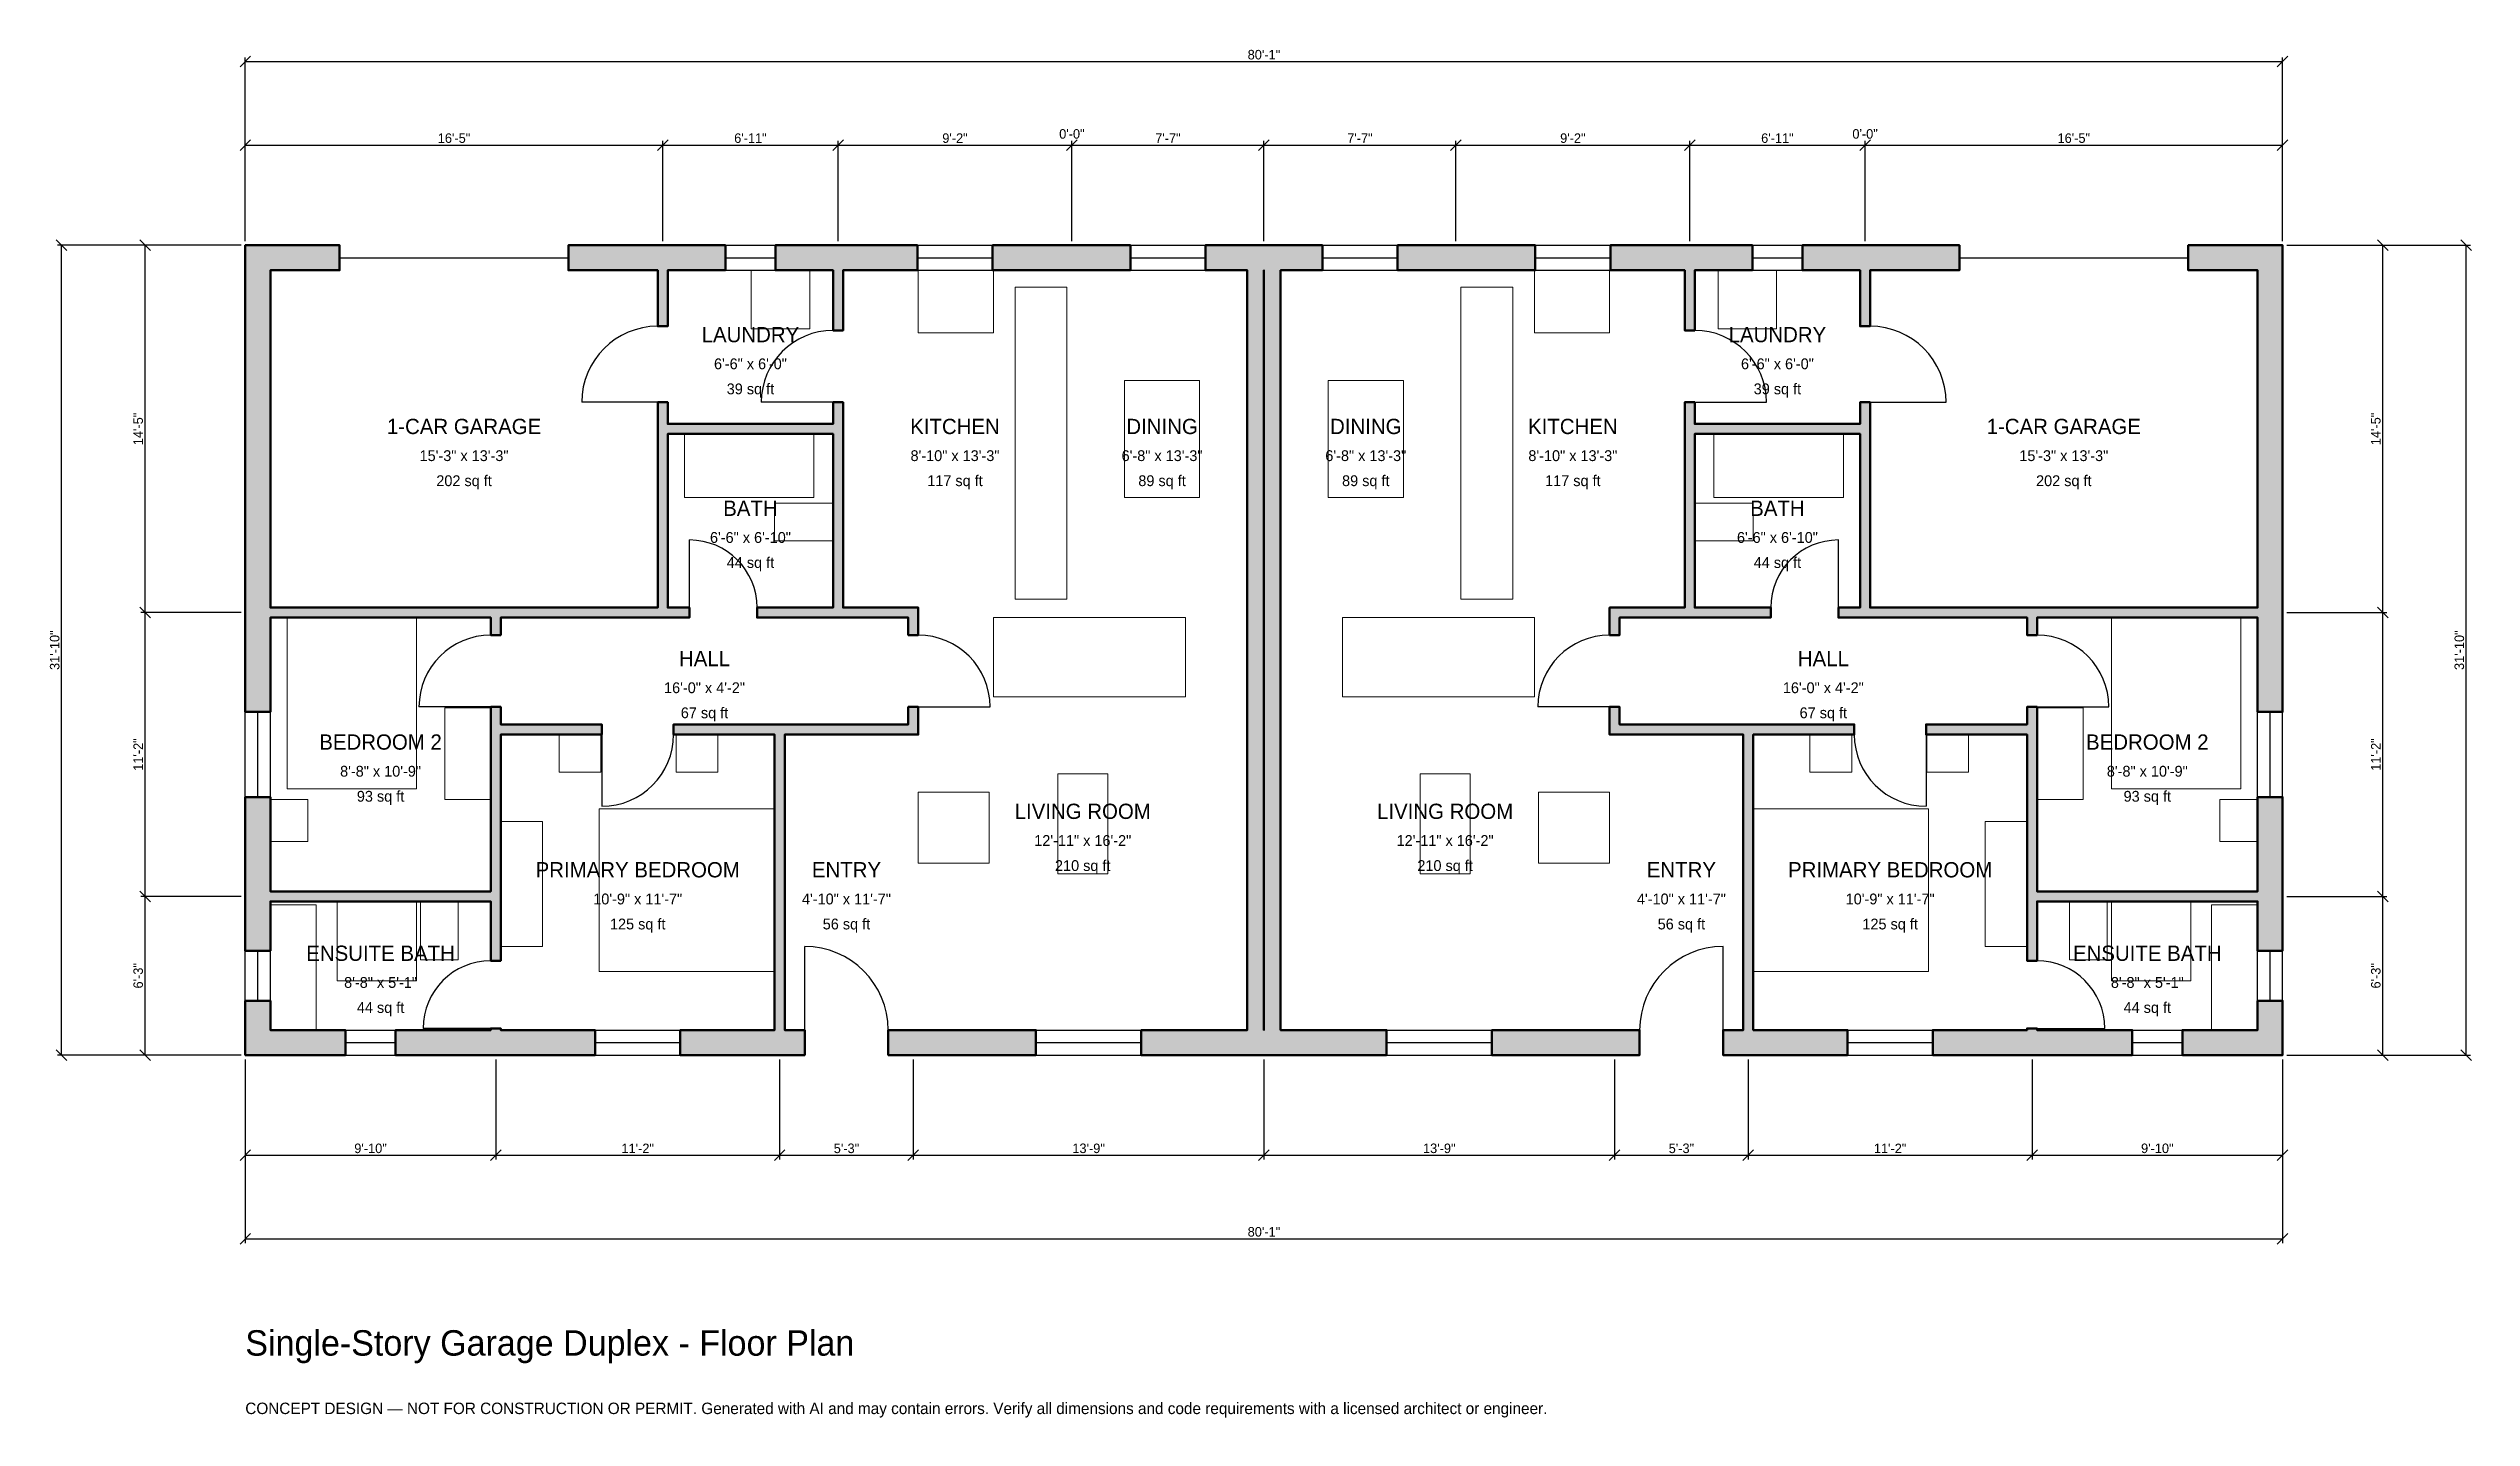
# Model space of a CAD drawing. Header units: inches. Extents: x -93 to 1050, y -171 to 475.
import ezdxf
from ezdxf.enums import TextEntityAlignment as Align

# ---------------------------------------------------------------- set-up
doc = ezdxf.new("R2010")
doc.units = ezdxf.units.IN
doc.header["$MEASUREMENT"] = 0
doc.linetypes.add('DASHED', pattern=[0.6, 0.5, -0.1])
for name, color, linetype, lineweight in [('A-ANNO-DIMS', 1, 'Continuous', 13), ('A-ANNO-TEXT', 7, 'Continuous', 18), ('A-AREA-IDEN', 7, 'Continuous', 18), ('A-DOOR', 2, 'Continuous', 25), ('A-FLOR-FIXT', 9, 'Continuous', 13), ('A-FURN', 9, 'Continuous', 13), ('A-GLAZ', 4, 'Continuous', 25), ('A-WALL', 7, 'Continuous', 50), ('A-WALL-PATT', 8, 'Continuous', 13)]:
    doc.layers.add(name, color=color, linetype=linetype, lineweight=lineweight)
doc.dimstyles.new('PLAN', dxfattribs={"dimtxt": 4.5, "dimasz": 3, "dimexe": 2, "dimexo": 2, "dimgap": 1, "dimtad": 1, "dimdec": 0, "dimlunit": 4, "dimtsz": 2.5, "dimcen": 2.5, "dimclrd": 1, "dimclre": 1, "dimazin": 3, "dimtfac": 1, "dimtmove": 0, "dimatfit": 3})

msp = doc.modelspace()

# ---------------------------------------------------------------- hatches: boundary and pattern name
at = {"layer": 'A-WALL-PATT'}
h = msp.add_hatch(dxfattribs=at)
h.set_pattern_fill('ANSI31', color=8, scale=0.8)
h.paths.add_polyline_path([(706.2992, 0), (706.2992, 0), (702.7559, 0), (696.8504, 0), (696.8504, 11.811), (702.7559, 11.811), (706.2992, 11.811), (706.2992, 151.1811), (648.0315, 151.1811), (643.3071, 151.1811), (643.3071, 155.9055), (643.3071, 164.1732), (648.0315, 164.1732), (648.0315, 155.9055), (706.2992, 155.9055), (711.0236, 155.9055), (758.6614, 155.9055), (758.6614, 151.1811), (711.0236, 151.1811), (711.0236, 11.811), (714.5669, 11.811), (755.5118, 11.811), (755.5118, 0), (714.5669, 0), (711.0236, 0), (711.0236, 0), (706.2992, 0)])
h.paths.add_polyline_path([(651.5748, 0), (639.7638, 0), (587.7953, 0), (587.7953, 11.811), (639.7638, 11.811), (651.5748, 11.811), (657.4803, 11.811), (657.4803, 0), (651.5748, 0)])
h.paths.add_polyline_path([(488.189, 0), (488.189, 0), (480.315, 0), (480.315, 0), (480.315, 0), (480.315, 0), (472.4409, 0), (472.4409, 0), (422.4409, 0), (422.4409, 11.811), (472.4409, 11.811), (472.4409, 204.7244), (472.4409, 212.5984), (472.4409, 370.0787), (452.7559, 370.0787), (452.7559, 381.8898), (472.4409, 381.8898), (472.4409, 381.8898), (480.315, 381.8898), (480.315, 381.8898), (480.315, 381.8898), (480.315, 381.8898), (488.189, 381.8898), (488.189, 381.8898), (507.874, 381.8898), (507.874, 370.0787), (488.189, 370.0787), (488.189, 212.5984), (488.189, 204.7244), (488.189, 11.811), (538.189, 11.811), (538.189, 0), (488.189, 0)])
h.paths.add_polyline_path([(480.315, 11.811), (480.315, 204.7244), (480.315, 212.5984), (480.315, 370.0787), (480.315, 370.0787), (480.315, 212.5984), (480.315, 204.7244), (480.315, 11.811), (480.315, 11.811)], flags=16)
h.paths.add_polyline_path([(320.8661, 0), (309.0551, 0), (303.1496, 0), (303.1496, 11.811), (309.0551, 11.811), (320.8661, 11.811), (372.8346, 11.811), (372.8346, 0), (320.8661, 0)])
h.paths.add_polyline_path([(257.874, 0), (254.3307, 0), (254.3307, 0), (249.6063, 0), (249.6063, 0), (246.063, 0), (205.1181, 0), (205.1181, 11.811), (246.063, 11.811), (249.6063, 11.811), (249.6063, 151.1811), (201.9685, 151.1811), (201.9685, 155.9055), (249.6063, 155.9055), (254.3307, 155.9055), (312.5984, 155.9055), (312.5984, 164.1732), (317.3228, 164.1732), (317.3228, 155.9055), (317.3228, 151.1811), (312.5984, 151.1811), (254.3307, 151.1811), (254.3307, 11.811), (257.874, 11.811), (263.7795, 11.811), (263.7795, 0), (257.874, 0)])
h.paths.add_polyline_path([(124.0157, 0), (120.4724, 0), (120.4724, 0), (115.748, 0), (115.748, 0), (112.2047, 0), (70.8661, 0), (70.8661, 11.811), (112.2047, 11.811), (115.748, 11.811), (115.748, 12.5984), (120.4724, 12.5984), (120.4724, 11.811), (124.0157, 11.811), (164.9606, 11.811), (164.9606, 0), (124.0157, 0)])
h.paths.add_polyline_path([(11.811, 0), (11.811, 0), (0, 0), (0, 0), (0, 0), (0, 11.811), (0, 11.811), (0, 25.5906), (11.811, 25.5906), (11.811, 11.811), (47.2441, 11.811), (47.2441, 0), (11.811, 0)])
h.paths.add_polyline_path([(0, 68.8976), (0, 72.4409), (0, 72.4409), (0, 77.1654), (0, 77.1654), (0, 80.7087), (0, 121.6535), (11.811, 121.6535), (11.811, 80.7087), (11.811, 77.1654), (115.748, 77.1654), (115.748, 151.1811), (115.748, 155.9055), (115.748, 164.1732), (120.4724, 164.1732), (120.4724, 155.9055), (168.1102, 155.9055), (168.1102, 151.1811), (120.4724, 151.1811), (120.4724, 77.1654), (120.4724, 72.4409), (120.4724, 44.4882), (115.748, 44.4882), (115.748, 72.4409), (11.811, 72.4409), (11.811, 68.8976), (11.811, 49.2126), (0, 49.2126), (0, 68.8976)])
h.paths.add_polyline_path([(0, 202.7559), (0, 206.2992), (0, 206.2992), (0, 211.0236), (0, 211.0236), (0, 214.5669), (0, 370.0787), (0, 370.0787), (0, 381.8898), (0, 381.8898), (0, 381.8898), (11.811, 381.8898), (11.811, 381.8898), (44.4882, 381.8898), (44.4882, 370.0787), (11.811, 370.0787), (11.811, 214.5669), (11.811, 211.0236), (115.748, 211.0236), (120.4724, 211.0236), (194.4882, 211.0236), (194.4882, 292.9134), (194.4882, 297.6378), (194.4882, 307.874), (199.2126, 307.874), (199.2126, 297.6378), (277.1654, 297.6378), (277.1654, 307.874), (281.8898, 307.874), (281.8898, 297.6378), (281.8898, 292.9134), (281.8898, 211.0236), (312.5984, 211.0236), (317.3228, 211.0236), (317.3228, 206.2992), (317.3228, 198.0315), (312.5984, 198.0315), (312.5984, 206.2992), (281.8898, 206.2992), (277.1654, 206.2992), (241.3386, 206.2992), (241.3386, 211.0236), (277.1654, 211.0236), (277.1654, 292.9134), (199.2126, 292.9134), (199.2126, 211.0236), (209.4488, 211.0236), (209.4488, 206.2992), (199.2126, 206.2992), (194.4882, 206.2992), (120.4724, 206.2992), (120.4724, 198.0315), (115.748, 198.0315), (115.748, 206.2992), (11.811, 206.2992), (11.811, 202.7559), (11.811, 161.811), (0, 161.811), (0, 202.7559)])
h.paths.add_polyline_path([(190.9449, 381.8898), (194.4882, 381.8898), (194.4882, 381.8898), (199.2126, 381.8898), (199.2126, 381.8898), (202.7559, 381.8898), (226.378, 381.8898), (226.378, 370.0787), (202.7559, 370.0787), (199.2126, 370.0787), (199.2126, 343.7008), (194.4882, 343.7008), (194.4882, 370.0787), (190.9449, 370.0787), (152.3622, 370.0787), (152.3622, 381.8898), (190.9449, 381.8898)])
h.paths.add_polyline_path([(273.622, 381.8898), (277.1654, 381.8898), (277.1654, 381.8898), (281.8898, 381.8898), (281.8898, 381.8898), (285.4331, 381.8898), (316.9291, 381.8898), (316.9291, 370.0787), (285.4331, 370.0787), (281.8898, 370.0787), (281.8898, 341.7323), (277.1654, 341.7323), (277.1654, 370.0787), (273.622, 370.0787), (250, 370.0787), (250, 381.8898), (273.622, 381.8898)])
h.paths.add_polyline_path([(383.8583, 381.8898), (395.6693, 381.8898), (417.3228, 381.8898), (417.3228, 370.0787), (395.6693, 370.0787), (383.8583, 370.0787), (352.3622, 370.0787), (352.3622, 381.8898), (383.8583, 381.8898)])
h.paths.add_polyline_path([(564.9606, 381.8898), (576.7717, 381.8898), (608.2677, 381.8898), (608.2677, 370.0787), (576.7717, 370.0787), (564.9606, 370.0787), (543.3071, 370.0787), (543.3071, 381.8898), (564.9606, 381.8898)])
h.paths.add_polyline_path([(675.1968, 381.8898), (678.7402, 381.8898), (678.7402, 381.8898), (683.4646, 381.8898), (683.4646, 381.8898), (687.0079, 381.8898), (710.6299, 381.8898), (710.6299, 370.0787), (687.0079, 370.0787), (683.4646, 370.0787), (683.4646, 341.7323), (678.7402, 341.7323), (678.7402, 370.0787), (675.1968, 370.0787), (643.7008, 370.0787), (643.7008, 381.8898), (675.1968, 381.8898)])
h.paths.add_polyline_path([(757.874, 381.8898), (761.4173, 381.8898), (761.4173, 381.8898), (766.1417, 381.8898), (766.1417, 381.8898), (769.685, 381.8898), (808.2677, 381.8898), (808.2677, 370.0787), (769.685, 370.0787), (766.1417, 370.0787), (766.1417, 343.7008), (761.4173, 343.7008), (761.4173, 370.0787), (757.874, 370.0787), (734.252, 370.0787), (734.252, 381.8898), (757.874, 381.8898)])
h.paths.add_polyline_path([(948.8189, 381.8898), (948.8189, 381.8898), (960.6299, 381.8898), (960.6299, 381.8898), (960.63, 381.8898), (960.63, 370.0787), (960.6299, 370.0787), (960.6299, 214.5669), (960.6299, 211.0236), (960.63, 211.0236), (960.63, 206.2992), (960.6299, 206.2992), (960.6299, 202.7559), (960.6299, 161.811), (948.8189, 161.811), (948.8189, 202.7559), (948.8189, 206.2992), (844.8819, 206.2992), (844.8819, 198.0315), (840.1575, 198.0315), (840.1575, 206.2992), (766.1417, 206.2992), (761.4173, 206.2992), (751.1811, 206.2992), (751.1811, 211.0236), (761.4173, 211.0236), (761.4173, 292.9134), (683.4646, 292.9134), (683.4646, 211.0236), (719.2913, 211.0236), (719.2913, 206.2992), (683.4646, 206.2992), (678.7402, 206.2992), (648.0315, 206.2992), (648.0315, 198.0315), (643.3071, 198.0315), (643.3071, 206.2992), (643.3071, 211.0236), (648.0315, 211.0236), (678.7402, 211.0236), (678.7402, 292.9134), (678.7402, 297.6378), (678.7402, 307.874), (683.4646, 307.874), (683.4646, 297.6378), (761.4173, 297.6378), (761.4173, 307.874), (766.1417, 307.874), (766.1417, 297.6378), (766.1417, 292.9134), (766.1417, 211.0236), (840.1575, 211.0236), (844.8819, 211.0236), (948.8189, 211.0236), (948.8189, 214.5669), (948.8189, 370.0787), (916.1417, 370.0787), (916.1417, 381.8898), (948.8189, 381.8898)])
h.paths.add_polyline_path([(960.6299, 80.7087), (960.6299, 77.1654), (960.63, 77.1654), (960.63, 72.4409), (960.6299, 72.4409), (960.6299, 68.8976), (960.6299, 49.2126), (948.8189, 49.2126), (948.8189, 68.8976), (948.8189, 72.4409), (844.8819, 72.4409), (844.8819, 44.4882), (840.1575, 44.4882), (840.1575, 72.4409), (840.1575, 77.1654), (840.1575, 151.1811), (792.5197, 151.1811), (792.5197, 155.9055), (840.1575, 155.9055), (840.1575, 164.1732), (844.8819, 164.1732), (844.8819, 155.9055), (844.8819, 151.1811), (844.8819, 77.1654), (948.8189, 77.1654), (948.8189, 80.7087), (948.8189, 121.6535), (960.6299, 121.6535), (960.6299, 80.7087)])
h.paths.add_polyline_path([(960.6299, 11.811), (960.63, 11.811), (960.63, 0), (960.6299, 0), (960.6299, 0), (948.8189, 0), (948.8189, 0), (913.3858, 0), (913.3858, 11.811), (948.8189, 11.811), (948.8189, 25.5906), (960.6299, 25.5906), (960.6299, 11.811)])
h.paths.add_polyline_path([(848.4252, 0), (844.8819, 0), (844.8819, 0), (840.1575, 0), (840.1575, 0), (836.6142, 0), (795.6693, 0), (795.6693, 11.811), (836.6142, 11.811), (840.1575, 11.811), (840.1575, 12.5984), (844.8819, 12.5984), (844.8819, 11.811), (848.4252, 11.811), (889.7638, 11.811), (889.7638, 0), (848.4252, 0)])

# ---------------------------------------------------------------- linework, layer by layer
at = {"layer": 'A-DOOR', "linetype": 'DASHED'}
for p, q in [((44.4882, 375.9843), (152.3622, 375.9843)), ((808.2677, 375.9843), (916.1417, 375.9843))]:
    msp.add_line(p, q, dxfattribs=at)
at = {"layer": 'A-DOOR'}
for p, q in [((194.4882, 307.874), (158.6614, 307.874)), ((277.1654, 307.874), (243.3071, 307.874)), ((683.4646, 307.874), (717.3228, 307.874)), ((766.1417, 307.874), (801.9685, 307.874)), ((209.4488, 211.0236), (209.4488, 242.9134)), ((751.1811, 211.0236), (751.1811, 242.9134)), ((115.748, 164.1732), (81.8898, 164.1732)), ((317.3228, 164.1732), (351.1811, 164.1732)), ((643.3071, 164.1732), (609.4488, 164.1732)), ((844.8819, 164.1732), (878.7402, 164.1732)), ((168.1102, 151.1811), (168.1102, 117.3228)), ((792.5197, 151.1811), (792.5197, 117.3228)), ((263.7795, 11.811), (263.7795, 51.1811)), ((696.8504, 11.811), (696.8504, 51.1811)), ((115.748, 12.5984), (83.8583, 12.5984)), ((844.8819, 12.5984), (876.7717, 12.5984))]:
    msp.add_line(p, q, dxfattribs=at)
for centre, radius, start, end in [((194.4882, 307.874), 35.8268, 90, 180), ((766.1417, 307.874), 35.8268, 0, 90), ((277.1654, 307.874), 33.8583, 90, 180), ((683.4646, 307.874), 33.8583, 0, 90), ((209.4488, 211.0236), 31.8898, 0, 90), ((751.1811, 211.0236), 31.8898, 90, 180), ((115.748, 164.1732), 33.8583, 90, 180), ((317.3228, 164.1732), 33.8583, 0, 90), ((643.3071, 164.1732), 33.8583, 90, 180), ((844.8819, 164.1732), 33.8583, 0, 90), ((168.1102, 151.1811), 33.8583, 270, 360), ((792.5197, 151.1811), 33.8583, 180, 270), ((263.7795, 11.811), 39.3701, 0, 90), ((696.8504, 11.811), 39.3701, 90, 180), ((115.748, 12.5984), 31.8898, 90, 180), ((844.8819, 12.5984), 31.8898, 0, 90)]:
    msp.add_arc(centre, radius, start, end, dxfattribs=at)
at = {"layer": 'A-FLOR-FIXT'}
for points in [[(362.9921, 214.9606), (387.4016, 214.9606), (387.4016, 362.2047), (362.9921, 362.2047)], [(573.2283, 214.9606), (597.6378, 214.9606), (597.6378, 362.2047), (573.2283, 362.2047)], [(207.0866, 262.9921), (268.1102, 262.9921), (268.1102, 292.9134), (207.0866, 292.9134)], [(692.5197, 262.9921), (753.5433, 262.9921), (753.5433, 292.9134), (692.5197, 292.9134)], [(249.6063, 242.5197), (277.1654, 242.5197), (277.1654, 260.2362), (249.6063, 260.2362)], [(683.4646, 242.5197), (711.0236, 242.5197), (711.0236, 260.2362), (683.4646, 260.2362)], [(11.811, 11.811), (33.4646, 11.811), (33.4646, 70.8661), (11.811, 70.8661)], [(43.3071, 35.0394), (80.7087, 35.0394), (80.7087, 72.4409), (43.3071, 72.4409)], [(82.6772, 44.8819), (100.3937, 44.8819), (100.3937, 72.4409), (82.6772, 72.4409)], [(860.2362, 44.8819), (877.9528, 44.8819), (877.9528, 72.4409), (860.2362, 72.4409)], [(879.9213, 35.0394), (917.3228, 35.0394), (917.3228, 72.4409), (879.9213, 72.4409)], [(927.1654, 11.811), (948.8189, 11.811), (948.8189, 70.8661), (927.1654, 70.8661)]]:
    msp.add_lwpolyline(points, close=True, dxfattribs=at)
at = {"layer": 'A-FURN'}
for points in [[(238.5827, 342.5197), (266.1417, 342.5197), (266.1417, 370.0787), (238.5827, 370.0787)], [(317.3228, 340.5512), (352.7559, 340.5512), (352.7559, 370.0787), (317.3228, 370.0787)], [(607.874, 340.5512), (643.3071, 340.5512), (643.3071, 370.0787), (607.874, 370.0787)], [(694.4882, 342.5197), (722.0472, 342.5197), (722.0472, 370.0787), (694.4882, 370.0787)], [(414.5669, 262.9921), (450, 262.9921), (450, 318.1102), (414.5669, 318.1102)], [(510.6299, 262.9921), (546.063, 262.9921), (546.063, 318.1102), (510.6299, 318.1102)], [(19.685, 125.5906), (80.7087, 125.5906), (80.7087, 206.2992), (19.685, 206.2992)], [(352.7559, 168.8976), (443.3071, 168.8976), (443.3071, 206.2992), (352.7559, 206.2992)], [(517.3228, 168.8976), (607.874, 168.8976), (607.874, 206.2992), (517.3228, 206.2992)], [(879.9213, 125.5906), (940.9449, 125.5906), (940.9449, 206.2992), (879.9213, 206.2992)], [(94.0945, 120.4724), (115.748, 120.4724), (115.748, 163.7795), (94.0945, 163.7795)], [(844.8819, 120.4724), (866.5354, 120.4724), (866.5354, 163.7795), (844.8819, 163.7795)], [(148.0315, 133.4646), (167.7165, 133.4646), (167.7165, 151.1811), (148.0315, 151.1811)], [(203.1496, 133.4646), (222.8346, 133.4646), (222.8346, 151.1811), (203.1496, 151.1811)], [(737.7953, 133.4646), (757.4803, 133.4646), (757.4803, 151.1811), (737.7953, 151.1811)], [(792.9134, 133.4646), (812.5984, 133.4646), (812.5984, 151.1811), (792.9134, 151.1811)], [(383.0709, 85.4331), (406.6929, 85.4331), (406.6929, 132.6772), (383.0709, 132.6772)], [(553.937, 85.4331), (577.5591, 85.4331), (577.5591, 132.6772), (553.937, 132.6772)], [(11.811, 100.7874), (29.5276, 100.7874), (29.5276, 120.4724), (11.811, 120.4724)], [(166.9291, 39.3701), (249.6063, 39.3701), (249.6063, 116.1417), (166.9291, 116.1417)], [(317.3228, 90.5512), (350.7874, 90.5512), (350.7874, 124.0157), (317.3228, 124.0157)], [(609.8425, 90.5512), (643.3071, 90.5512), (643.3071, 124.0157), (609.8425, 124.0157)], [(711.0236, 39.3701), (793.7008, 39.3701), (793.7008, 116.1417), (711.0236, 116.1417)], [(931.1024, 100.7874), (948.8189, 100.7874), (948.8189, 120.4724), (931.1024, 120.4724)], [(120.4724, 51.1811), (140.1575, 51.1811), (140.1575, 110.2362), (120.4724, 110.2362)], [(820.4724, 51.1811), (840.1575, 51.1811), (840.1575, 110.2362), (820.4724, 110.2362)]]:
    msp.add_lwpolyline(points, close=True, dxfattribs=at)
at = {"layer": 'A-GLAZ'}
for p, q in [((226.378, 381.8898), (250, 381.8898)), ((316.9291, 381.8898), (352.3622, 381.8898)), ((417.3228, 381.8898), (452.7559, 381.8898)), ((507.874, 381.8898), (543.3071, 381.8898)), ((608.2677, 381.8898), (643.7008, 381.8898)), ((710.6299, 381.8898), (734.252, 381.8898)), ((226.378, 375.9843), (250, 375.9843)), ((226.378, 370.0787), (250, 370.0787)), ((316.9291, 375.9843), (352.3622, 375.9843)), ((316.9291, 370.0787), (352.3622, 370.0787)), ((417.3228, 375.9843), (452.7559, 375.9843)), ((417.3228, 370.0787), (452.7559, 370.0787)), ((507.874, 375.9843), (543.3071, 375.9843)), ((507.874, 370.0787), (543.3071, 370.0787)), ((608.2677, 375.9843), (643.7008, 375.9843)), ((608.2677, 370.0787), (643.7008, 370.0787)), ((710.6299, 375.9843), (734.252, 375.9843)), ((710.6299, 370.0787), (734.252, 370.0787)), ((0, 121.6535), (0, 161.811)), ((5.9055, 121.6535), (5.9055, 161.811)), ((11.811, 121.6535), (11.811, 161.811)), ((948.8189, 121.6535), (948.8189, 161.811)), ((954.7244, 121.6535), (954.7244, 161.811)), ((960.6299, 121.6535), (960.6299, 161.811)), ((0, 25.5906), (0, 49.2126)), ((5.9055, 25.5906), (5.9055, 49.2126)), ((11.811, 25.5906), (11.811, 49.2126)), ((948.8189, 25.5906), (948.8189, 49.2126)), ((954.7244, 25.5906), (954.7244, 49.2126)), ((960.6299, 25.5906), (960.6299, 49.2126)), ((47.2441, 11.811), (70.8661, 11.811)), ((164.9606, 11.811), (205.1181, 11.811)), ((372.8346, 11.811), (422.4409, 11.811)), ((538.189, 11.811), (587.7953, 11.811)), ((755.5118, 11.811), (795.6693, 11.811)), ((889.7638, 11.811), (913.3858, 11.811)), ((47.2441, 5.9055), (70.8661, 5.9055)), ((47.2441, 0), (70.8661, 0)), ((164.9606, 5.9055), (205.1181, 5.9055)), ((164.9606, 0), (205.1181, 0)), ((372.8346, 5.9055), (422.4409, 5.9055)), ((372.8346, 0), (422.4409, 0)), ((538.189, 5.9055), (587.7953, 5.9055)), ((538.189, 0), (587.7953, 0)), ((755.5118, 5.9055), (795.6693, 5.9055)), ((755.5118, 0), (795.6693, 0)), ((889.7638, 5.9055), (913.3858, 5.9055)), ((889.7638, 0), (913.3858, 0))]:
    msp.add_line(p, q, dxfattribs=at)
at = {"layer": 'A-WALL'}
for points in [[(0, 202.7559), (0, 206.2992), (0, 206.2992), (0, 211.0236), (0, 211.0236), (0, 214.5669), (0, 370.0787), (0, 370.0787), (0, 381.8898), (0, 381.8898), (0, 381.8898), (11.811, 381.8898), (11.811, 381.8898), (44.4882, 381.8898), (44.4882, 370.0787), (11.811, 370.0787), (11.811, 214.5669), (11.811, 211.0236), (115.748, 211.0236), (120.4724, 211.0236), (194.4882, 211.0236), (194.4882, 292.9134), (194.4882, 297.6378), (194.4882, 307.874), (199.2126, 307.874), (199.2126, 297.6378), (277.1654, 297.6378), (277.1654, 307.874), (281.8898, 307.874), (281.8898, 297.6378), (281.8898, 292.9134), (281.8898, 211.0236), (312.5984, 211.0236), (317.3228, 211.0236), (317.3228, 206.2992), (317.3228, 198.0315), (312.5984, 198.0315), (312.5984, 206.2992), (281.8898, 206.2992), (277.1654, 206.2992), (241.3386, 206.2992), (241.3386, 211.0236), (277.1654, 211.0236), (277.1654, 292.9134), (199.2126, 292.9134), (199.2126, 211.0236), (209.4488, 211.0236), (209.4488, 206.2992), (199.2126, 206.2992), (194.4882, 206.2992), (120.4724, 206.2992), (120.4724, 198.0315), (115.748, 198.0315), (115.748, 206.2992), (11.811, 206.2992), (11.811, 202.7559), (11.811, 161.811), (0, 161.811), (0, 202.7559)], [(190.9449, 381.8898), (194.4882, 381.8898), (194.4882, 381.8898), (199.2126, 381.8898), (199.2126, 381.8898), (202.7559, 381.8898), (226.378, 381.8898), (226.378, 370.0787), (202.7559, 370.0787), (199.2126, 370.0787), (199.2126, 343.7008), (194.4882, 343.7008), (194.4882, 370.0787), (190.9449, 370.0787), (152.3622, 370.0787), (152.3622, 381.8898), (190.9449, 381.8898)], [(273.622, 381.8898), (277.1654, 381.8898), (277.1654, 381.8898), (281.8898, 381.8898), (281.8898, 381.8898), (285.4331, 381.8898), (316.9291, 381.8898), (316.9291, 370.0787), (285.4331, 370.0787), (281.8898, 370.0787), (281.8898, 341.7323), (277.1654, 341.7323), (277.1654, 370.0787), (273.622, 370.0787), (250, 370.0787), (250, 381.8898), (273.622, 381.8898)], [(383.8583, 381.8898), (395.6693, 381.8898), (417.3228, 381.8898), (417.3228, 370.0787), (395.6693, 370.0787), (383.8583, 370.0787), (352.3622, 370.0787), (352.3622, 381.8898), (383.8583, 381.8898)], [(488.189, 0), (488.189, 0), (480.315, 0), (480.315, 0), (480.315, 0), (480.315, 0), (472.4409, 0), (472.4409, 0), (422.4409, 0), (422.4409, 11.811), (472.4409, 11.811), (472.4409, 204.7244), (472.4409, 212.5984), (472.4409, 370.0787), (452.7559, 370.0787), (452.7559, 381.8898), (472.4409, 381.8898), (472.4409, 381.8898), (480.315, 381.8898), (480.315, 381.8898), (480.315, 381.8898), (480.315, 381.8898), (488.189, 381.8898), (488.189, 381.8898), (507.874, 381.8898), (507.874, 370.0787), (488.189, 370.0787), (488.189, 212.5984), (488.189, 204.7244), (488.189, 11.811), (538.189, 11.811), (538.189, 0), (488.189, 0)], [(564.9606, 381.8898), (576.7717, 381.8898), (608.2677, 381.8898), (608.2677, 370.0787), (576.7717, 370.0787), (564.9606, 370.0787), (543.3071, 370.0787), (543.3071, 381.8898), (564.9606, 381.8898)], [(948.8189, 381.8898), (948.8189, 381.8898), (960.6299, 381.8898), (960.6299, 381.8898), (960.63, 381.8898), (960.63, 370.0787), (960.6299, 370.0787), (960.6299, 214.5669), (960.6299, 211.0236), (960.63, 211.0236), (960.63, 206.2992), (960.6299, 206.2992), (960.6299, 202.7559), (960.6299, 161.811), (948.8189, 161.811), (948.8189, 202.7559), (948.8189, 206.2992), (844.8819, 206.2992), (844.8819, 198.0315), (840.1575, 198.0315), (840.1575, 206.2992), (766.1417, 206.2992), (761.4173, 206.2992), (751.1811, 206.2992), (751.1811, 211.0236), (761.4173, 211.0236), (761.4173, 292.9134), (683.4646, 292.9134), (683.4646, 211.0236), (719.2913, 211.0236), (719.2913, 206.2992), (683.4646, 206.2992), (678.7402, 206.2992), (648.0315, 206.2992), (648.0315, 198.0315), (643.3071, 198.0315), (643.3071, 206.2992), (643.3071, 211.0236), (648.0315, 211.0236), (678.7402, 211.0236), (678.7402, 292.9134), (678.7402, 297.6378), (678.7402, 307.874), (683.4646, 307.874), (683.4646, 297.6378), (761.4173, 297.6378), (761.4173, 307.874), (766.1417, 307.874), (766.1417, 297.6378), (766.1417, 292.9134), (766.1417, 211.0236), (840.1575, 211.0236), (844.8819, 211.0236), (948.8189, 211.0236), (948.8189, 214.5669), (948.8189, 370.0787), (916.1417, 370.0787), (916.1417, 381.8898), (948.8189, 381.8898)], [(675.1968, 381.8898), (678.7402, 381.8898), (678.7402, 381.8898), (683.4646, 381.8898), (683.4646, 381.8898), (687.0079, 381.8898), (710.6299, 381.8898), (710.6299, 370.0787), (687.0079, 370.0787), (683.4646, 370.0787), (683.4646, 341.7323), (678.7402, 341.7323), (678.7402, 370.0787), (675.1968, 370.0787), (643.7008, 370.0787), (643.7008, 381.8898), (675.1968, 381.8898)], [(757.874, 381.8898), (761.4173, 381.8898), (761.4173, 381.8898), (766.1417, 381.8898), (766.1417, 381.8898), (769.685, 381.8898), (808.2677, 381.8898), (808.2677, 370.0787), (769.685, 370.0787), (766.1417, 370.0787), (766.1417, 343.7008), (761.4173, 343.7008), (761.4173, 370.0787), (757.874, 370.0787), (734.252, 370.0787), (734.252, 381.8898), (757.874, 381.8898)], [(480.315, 11.811), (480.315, 204.7244), (480.315, 212.5984), (480.315, 370.0787), (480.315, 370.0787), (480.315, 212.5984), (480.315, 204.7244), (480.315, 11.811), (480.315, 11.811)], [(0, 68.8976), (0, 72.4409), (0, 72.4409), (0, 77.1654), (0, 77.1654), (0, 80.7087), (0, 121.6535), (11.811, 121.6535), (11.811, 80.7087), (11.811, 77.1654), (115.748, 77.1654), (115.748, 151.1811), (115.748, 155.9055), (115.748, 164.1732), (120.4724, 164.1732), (120.4724, 155.9055), (168.1102, 155.9055), (168.1102, 151.1811), (120.4724, 151.1811), (120.4724, 77.1654), (120.4724, 72.4409), (120.4724, 44.4882), (115.748, 44.4882), (115.748, 72.4409), (11.811, 72.4409), (11.811, 68.8976), (11.811, 49.2126), (0, 49.2126), (0, 68.8976)], [(257.874, 0), (254.3307, 0), (254.3307, 0), (249.6063, 0), (249.6063, 0), (246.063, 0), (205.1181, 0), (205.1181, 11.811), (246.063, 11.811), (249.6063, 11.811), (249.6063, 151.1811), (201.9685, 151.1811), (201.9685, 155.9055), (249.6063, 155.9055), (254.3307, 155.9055), (312.5984, 155.9055), (312.5984, 164.1732), (317.3228, 164.1732), (317.3228, 155.9055), (317.3228, 151.1811), (312.5984, 151.1811), (254.3307, 151.1811), (254.3307, 11.811), (257.874, 11.811), (263.7795, 11.811), (263.7795, 0), (257.874, 0)], [(706.2992, 0), (706.2992, 0), (702.7559, 0), (696.8504, 0), (696.8504, 11.811), (702.7559, 11.811), (706.2992, 11.811), (706.2992, 151.1811), (648.0315, 151.1811), (643.3071, 151.1811), (643.3071, 155.9055), (643.3071, 164.1732), (648.0315, 164.1732), (648.0315, 155.9055), (706.2992, 155.9055), (711.0236, 155.9055), (758.6614, 155.9055), (758.6614, 151.1811), (711.0236, 151.1811), (711.0236, 11.811), (714.5669, 11.811), (755.5118, 11.811), (755.5118, 0), (714.5669, 0), (711.0236, 0), (711.0236, 0), (706.2992, 0)], [(960.6299, 80.7087), (960.6299, 77.1654), (960.63, 77.1654), (960.63, 72.4409), (960.6299, 72.4409), (960.6299, 68.8976), (960.6299, 49.2126), (948.8189, 49.2126), (948.8189, 68.8976), (948.8189, 72.4409), (844.8819, 72.4409), (844.8819, 44.4882), (840.1575, 44.4882), (840.1575, 72.4409), (840.1575, 77.1654), (840.1575, 151.1811), (792.5197, 151.1811), (792.5197, 155.9055), (840.1575, 155.9055), (840.1575, 164.1732), (844.8819, 164.1732), (844.8819, 155.9055), (844.8819, 151.1811), (844.8819, 77.1654), (948.8189, 77.1654), (948.8189, 80.7087), (948.8189, 121.6535), (960.6299, 121.6535), (960.6299, 80.7087)], [(11.811, 0), (11.811, 0), (0, 0), (0, 0), (0, 0), (0, 11.811), (0, 11.811), (0, 25.5906), (11.811, 25.5906), (11.811, 11.811), (47.2441, 11.811), (47.2441, 0), (11.811, 0)], [(960.6299, 11.811), (960.63, 11.811), (960.63, 0), (960.6299, 0), (960.6299, 0), (948.8189, 0), (948.8189, 0), (913.3858, 0), (913.3858, 11.811), (948.8189, 11.811), (948.8189, 25.5906), (960.6299, 25.5906), (960.6299, 11.811)], [(124.0157, 0), (120.4724, 0), (120.4724, 0), (115.748, 0), (115.748, 0), (112.2047, 0), (70.8661, 0), (70.8661, 11.811), (112.2047, 11.811), (115.748, 11.811), (115.748, 12.5984), (120.4724, 12.5984), (120.4724, 11.811), (124.0157, 11.811), (164.9606, 11.811), (164.9606, 0), (124.0157, 0)], [(320.8661, 0), (309.0551, 0), (303.1496, 0), (303.1496, 11.811), (309.0551, 11.811), (320.8661, 11.811), (372.8346, 11.811), (372.8346, 0), (320.8661, 0)], [(651.5748, 0), (639.7638, 0), (587.7953, 0), (587.7953, 11.811), (639.7638, 11.811), (651.5748, 11.811), (657.4803, 11.811), (657.4803, 0), (651.5748, 0)], [(848.4252, 0), (844.8819, 0), (844.8819, 0), (840.1575, 0), (840.1575, 0), (836.6142, 0), (795.6693, 0), (795.6693, 11.811), (836.6142, 11.811), (840.1575, 11.811), (840.1575, 12.5984), (844.8819, 12.5984), (844.8819, 11.811), (848.4252, 11.811), (889.7638, 11.811), (889.7638, 0), (848.4252, 0)]]:
    msp.add_lwpolyline(points, close=True, dxfattribs=at)

# ---------------------------------------------------------------- texts
at = {"layer": 'A-ANNO-TEXT'}
for s, height, p in [('Single-Story Garage Duplex - Floor Plan', 12, (0, -141.7323)), ('CONCEPT DESIGN — NOT FOR CONSTRUCTION OR PERMIT. Generated with AI and may contain errors. Verify all dimensions and code requirements with a licensed architect or engineer.', 5.4, (0, -169.2913))]:
    msp.add_text(s, height=height, dxfattribs=at).set_placement(p)
at = {"layer": 'A-AREA-IDEN'}
for s, height, p in [('LAUNDRY', 7.2, (238.189, 339.7638)), ('LAUNDRY', 7.2, (722.4409, 339.7638)), ('6\'-6" x 6\'-0"', 5.1, (238.189, 325.9843)), ('6\'-6" x 6\'-0"', 5.1, (722.4409, 325.9843)), ('39 sq ft', 5.1, (238.189, 314.1732)), ('39 sq ft', 5.1, (722.4409, 314.1732)), ('1-CAR GARAGE', 7.2, (103.1496, 296.4567)), ('KITCHEN', 7.2, (334.6457, 296.4567)), ('DINING', 7.2, (432.2835, 296.4567)), ('DINING', 7.2, (528.3465, 296.4567)), ('KITCHEN', 7.2, (625.9843, 296.4567)), ('1-CAR GARAGE', 7.2, (857.4803, 296.4567)), ('15\'-3" x 13\'-3"', 5.1, (103.1496, 282.6772)), ('8\'-10" x 13\'-3"', 5.1, (334.6457, 282.6772)), ('6\'-8" x 13\'-3"', 5.1, (432.2835, 282.6772)), ('6\'-8" x 13\'-3"', 5.1, (528.3465, 282.6772)), ('8\'-10" x 13\'-3"', 5.1, (625.9843, 282.6772)), ('15\'-3" x 13\'-3"', 5.1, (857.4803, 282.6772)), ('202 sq ft', 5.1, (103.1496, 270.8661)), ('117 sq ft', 5.1, (334.6457, 270.8661)), ('89 sq ft', 5.1, (432.2835, 270.8661)), ('89 sq ft', 5.1, (528.3465, 270.8661)), ('117 sq ft', 5.1, (625.9843, 270.8661)), ('202 sq ft', 5.1, (857.4803, 270.8661)), ('BATH', 7.2, (238.189, 257.874)), ('BATH', 7.2, (722.4409, 257.874)), ('6\'-6" x 6\'-10"', 5.1, (238.189, 244.0945)), ('6\'-6" x 6\'-10"', 5.1, (722.4409, 244.0945)), ('44 sq ft', 5.1, (238.189, 232.2835)), ('44 sq ft', 5.1, (722.4409, 232.2835)), ('HALL', 7.2, (216.5354, 187.0079)), ('HALL', 7.2, (744.0945, 187.0079)), ('16\'-0" x 4\'-2"', 5.1, (216.5354, 173.2283)), ('16\'-0" x 4\'-2"', 5.1, (744.0945, 173.2283)), ('67 sq ft', 5.1, (216.5354, 161.4173)), ('67 sq ft', 5.1, (744.0945, 161.4173)), ('BEDROOM 2', 7.2, (63.7795, 147.6378)), ('BEDROOM 2', 7.2, (896.8504, 147.6378)), ('8\'-8" x 10\'-9"', 5.1, (63.7795, 133.8583)), ('8\'-8" x 10\'-9"', 5.1, (896.8504, 133.8583)), ('93 sq ft', 5.1, (63.7795, 122.0472)), ('LIVING ROOM', 7.2, (394.8819, 114.9606)), ('LIVING ROOM', 7.2, (565.748, 114.9606)), ('93 sq ft', 5.1, (896.8504, 122.0472)), ('12\'-11" x 16\'-2"', 5.1, (394.8819, 101.1811)), ('12\'-11" x 16\'-2"', 5.1, (565.748, 101.1811)), ('210 sq ft', 5.1, (394.8819, 89.3701)), ('210 sq ft', 5.1, (565.748, 89.3701)), ('PRIMARY BEDROOM', 7.2, (185.0394, 87.4016)), ('ENTRY', 7.2, (283.4646, 87.4016)), ('ENTRY', 7.2, (677.1654, 87.4016)), ('PRIMARY BEDROOM', 7.2, (775.5906, 87.4016)), ('10\'-9" x 11\'-7"', 5.1, (185.0394, 73.622)), ('4\'-10" x 11\'-7"', 5.1, (283.4646, 73.622)), ('4\'-10" x 11\'-7"', 5.1, (677.1654, 73.622)), ('10\'-9" x 11\'-7"', 5.1, (775.5906, 73.622)), ('125 sq ft', 5.1, (185.0394, 61.811)), ('56 sq ft', 5.1, (283.4646, 61.811)), ('56 sq ft', 5.1, (677.1654, 61.811)), ('125 sq ft', 5.1, (775.5906, 61.811)), ('ENSUITE BATH', 7.2, (63.7795, 48.0315)), ('ENSUITE BATH', 7.2, (896.8504, 48.0315)), ('8\'-8" x 5\'-1"', 5.1, (63.7795, 34.252)), ('8\'-8" x 5\'-1"', 5.1, (896.8504, 34.252)), ('44 sq ft', 5.1, (63.7795, 22.4409)), ('44 sq ft', 5.1, (896.8504, 22.4409))]:
    msp.add_text(s, height=height, dxfattribs=at).set_placement(p, align=Align.MIDDLE_CENTER)

# ---------------------------------------------------------------- dimensions: what is measured, and where the dimension line sits
at = {"layer": 'A-ANNO-DIMS'}
for base, p1, p2, text in [((0, 468.5039), (0, 381.8898), (960.6299, 381.8898), '80\'-1"'), ((0, 429.1339), (0, 381.8898), (196.8504, 381.8898), '16\'-5"'), ((196.8504, 429.1339), (196.8504, 381.8898), (279.5276, 381.8898), '6\'-11"'), ((279.5276, 429.1339), (279.5276, 381.8898), (389.7638, 381.8898), '9\'-2"'), ((389.7638, 429.1339), (389.7638, 381.8898), (389.7638, 381.8898), '0\'-0"'), ((389.7638, 429.1339), (389.7638, 381.8898), (480.315, 381.8898), '7\'-7"'), ((480.315, 429.1339), (480.315, 381.8898), (570.8661, 381.8898), '7\'-7"'), ((570.8661, 429.1339), (570.8661, 381.8898), (681.1024, 381.8898), '9\'-2"'), ((681.1024, 429.1339), (681.1024, 381.8898), (763.7795, 381.8898), '6\'-11"'), ((763.7795, 429.1339), (763.7795, 381.8898), (763.7795, 381.8898), '0\'-0"'), ((763.7795, 429.1339), (763.7795, 381.8898), (960.6299, 381.8898), '16\'-5"'), ((0, -47.2441), (0, 0), (118.1102, 0), '9\'-10"'), ((0, -86.6142), (0, 0), (960.6299, 0), '80\'-1"'), ((118.1102, -47.2441), (118.1102, 0), (251.9685, 0), '11\'-2"'), ((251.9685, -47.2441), (251.9685, 0), (314.9606, 0), '5\'-3"'), ((314.9606, -47.2441), (314.9606, 0), (480.315, 0), '13\'-9"'), ((480.315, -47.2441), (480.315, 0), (645.6693, 0), '13\'-9"'), ((645.6693, -47.2441), (645.6693, 0), (708.6614, 0), '5\'-3"'), ((708.6614, -47.2441), (708.6614, 0), (842.5197, 0), '11\'-2"'), ((842.5197, -47.2441), (842.5197, 0), (960.6299, 0), '9\'-10"')]:
    msp.add_linear_dim(base=base, p1=p1, p2=p2, text=text, dimstyle='PLAN', dxfattribs=at).render()
for base, p1, p2, text in [((-86.6142, 0), (0, 0), (0, 381.8898), '31\'-10"'), ((-47.2441, 208.6614), (0, 208.6614), (0, 381.8898), '14\'-5"'), ((1007.874, 208.6614), (960.6299, 208.6614), (960.6299, 381.8898), '14\'-5"'), ((1047.2441, 0), (960.6299, 0), (960.6299, 381.8898), '31\'-10"'), ((-47.2441, 74.8031), (0, 74.8031), (0, 208.6614), '11\'-2"'), ((1007.874, 74.8031), (960.6299, 74.8031), (960.6299, 208.6614), '11\'-2"'), ((-47.2441, 0), (0, 0), (0, 74.8031), '6\'-3"'), ((1007.874, 0), (960.6299, 0), (960.6299, 74.8031), '6\'-3"')]:
    msp.add_linear_dim(base=base, p1=p1, p2=p2, angle=90, text=text, dimstyle='PLAN', dxfattribs=at).render()

doc.saveas('drawing.dxf')
